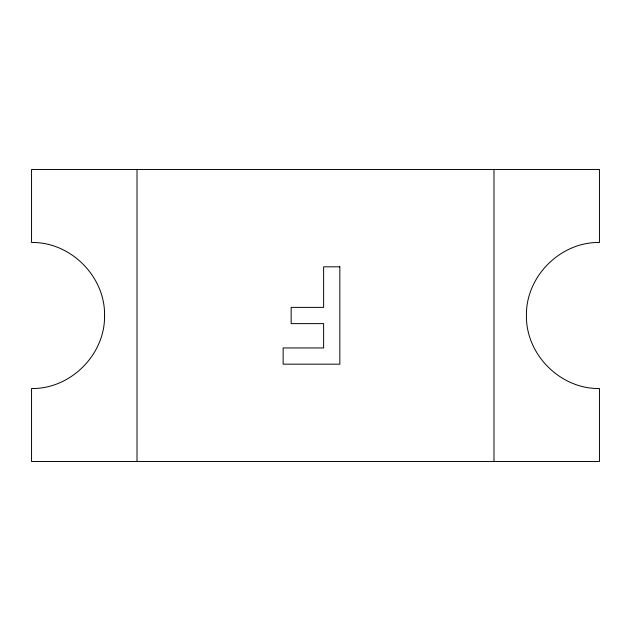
<?xml version="1.0" encoding="UTF-8"?>
<svg xmlns="http://www.w3.org/2000/svg" width="631" height="631" viewBox="0 0 631 631"><rect width="100%" height="100%" fill="white"/><g stroke="black" fill="none" stroke-linecap="round" stroke-linejoin="round"><path stroke-width="0.95" d="M493.986 169.471L493.986 461.529M137.014 169.471L137.014 461.529M104.565 315.5C105.243 354.535 70.585 389.193 31.55 388.515L31.55 461.529L599.45 461.529L599.45 388.515C560.415 389.193 525.757 354.535 526.435 315.5C525.757 276.465 560.415 241.807 599.45 242.485L599.45 169.471L31.55 169.471L31.55 242.485C70.585 241.807 105.243 276.465 104.565 315.5M339.841 266.826L323.616 266.826L323.616 307.384L291.159 307.384L291.159 323.616L323.616 323.616L323.616 347.949L283.138 347.949L283.138 364.174L339.841 364.174L339.841 266.826"/></g></svg>
